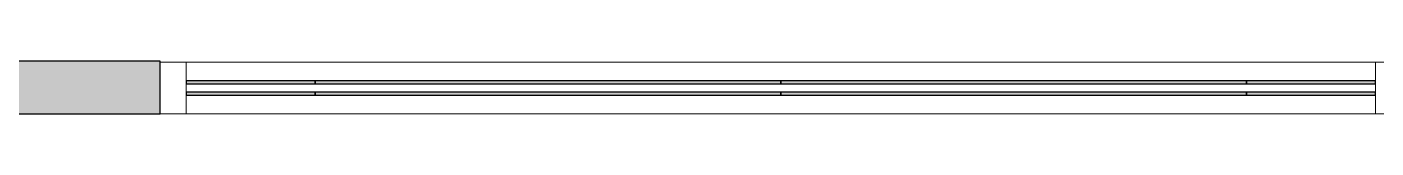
# Model space of a CAD drawing. Header units: millimetres. Extents: x 155927 to 326028, y -36033 to 97293.
# Drawn here: x 195193 to 197800, y 28408 to 28510 of the extents above; entities that cross this region are included whole.
import ezdxf

# ---------------------------------------------------------------- set-up
doc = ezdxf.new("R2010")
doc.units = ezdxf.units.MM
doc.header["$MEASUREMENT"] = 0
for name, color, linetype, lineweight in [('A-GLAZ-CURT', 7, 'CONTINUOUS', 9), ('A-GLAZ-CWMG', 7, 'CONTINUOUS', 9), ('A-WALL-PATT', 7, 'CONTINUOUS', 9), ('I-WALL', 7, 'CONTINUOUS', 9)]:
    doc.layers.add(name, color=color, linetype=linetype, lineweight=lineweight)

msp = doc.modelspace()

# ---------------------------------------------------------------- hatches: boundary and pattern name
at = {"layer": 'A-GLAZ-CURT'}
h = msp.add_hatch(color=256, dxfattribs=at)
h.paths.add_polyline_path([(195749.8, 28443.6), (195749.8, 28449.6), (195500.8, 28449.6), (195500.8, 28443.6)], flags=0)
h.paths.add_polyline_path([(195749.8, 28465.6), (195749.8, 28471.6), (195500.8, 28471.6), (195500.8, 28465.6)], flags=0)
h = msp.add_hatch(color=256, dxfattribs=at)
h.paths.add_polyline_path([(195749.8, 28471.6), (195749.8, 28465.6), (196649.8, 28465.6), (196649.8, 28471.6), (196151.3, 28471.6)], flags=0)
h.paths.add_polyline_path([(195749.8, 28449.6), (195749.8, 28443.6), (196649.8, 28443.6), (196649.8, 28449.6), (196151.3, 28449.6)], flags=0)
h = msp.add_hatch(color=256, dxfattribs=at)
h.paths.add_polyline_path([(196649.8, 28471.6), (196649.8, 28465.6), (197549.8, 28465.6), (197549.8, 28471.6), (197051.3, 28471.6)], flags=0)
h.paths.add_polyline_path([(196649.8, 28449.6), (196649.8, 28443.6), (197549.8, 28443.6), (197549.8, 28449.6), (197051.3, 28449.6)], flags=0)
h = msp.add_hatch(color=256, dxfattribs=at)
h.paths.add_polyline_path([(197798.8, 28443.6), (197798.8, 28449.6), (197549.8, 28449.6), (197549.8, 28443.6)], flags=0)
h.paths.add_polyline_path([(197798.8, 28465.6), (197798.8, 28471.6), (197549.8, 28471.6), (197549.8, 28465.6)], flags=0)
at = {"layer": 'A-WALL-PATT'}
h = msp.add_hatch(color=256, dxfattribs=at)
h.paths.add_polyline_path([(197881.3, 28407.6), (197881.3, 28509.6), (197848.8, 28509.6), (197848.8, 28407.6)], flags=0)
h.paths.add_polyline_path([(195450.8, 28407.6), (195450.8, 28509.6), (195150.8, 28509.6), (195150.8, 28407.6)], flags=0)
h.paths.add_polyline_path([(192450.8, 28407.6), (192450.8, 28509.6), (192150.8, 28509.6), (192150.8, 28407.6)], flags=0)
h.paths.add_polyline_path([(189375.8, 28407.6), (189450.8, 28407.6), (189450.8, 28509.6), (189375.8, 28509.6)], flags=0)

# ---------------------------------------------------------------- linework, layer by layer
at = {"layer": 'A-GLAZ-CURT', "lineweight": 30}
for p, q in [((195749.8, 28471.6), (195500.8, 28471.6)), ((195500.8, 28471.6), (195500.8, 28465.6)), ((195500.8, 28465.6), (195749.8, 28465.6)), ((196649.8, 28471.6), (195749.8, 28471.6)), ((195749.8, 28471.6), (195749.8, 28465.6)), ((195749.8, 28465.6), (195749.8, 28471.6)), ((195749.8, 28465.6), (196649.8, 28465.6)), ((196649.8, 28465.6), (196649.8, 28471.6)), ((197549.8, 28471.6), (196649.8, 28471.6)), ((196649.8, 28471.6), (196649.8, 28465.6)), ((196649.8, 28465.6), (197549.8, 28465.6)), ((197549.8, 28465.6), (197549.8, 28471.6)), ((197798.8, 28471.6), (197549.8, 28471.6)), ((197549.8, 28471.6), (197549.8, 28465.6)), ((197549.8, 28465.6), (197798.8, 28465.6)), ((197798.8, 28465.6), (197798.8, 28471.6)), ((195749.8, 28449.6), (195500.8, 28449.6)), ((195500.8, 28449.6), (195500.8, 28443.6)), ((195500.8, 28443.6), (195749.8, 28443.6)), ((196649.8, 28449.6), (195749.8, 28449.6)), ((195749.8, 28449.6), (195749.8, 28443.6)), ((195749.8, 28443.6), (195749.8, 28449.6)), ((195749.8, 28443.6), (196649.8, 28443.6)), ((196649.8, 28443.6), (196649.8, 28449.6)), ((197549.8, 28449.6), (196649.8, 28449.6)), ((196649.8, 28449.6), (196649.8, 28443.6)), ((196649.8, 28443.6), (197549.8, 28443.6)), ((197549.8, 28443.6), (197549.8, 28449.6)), ((197798.8, 28449.6), (197549.8, 28449.6)), ((197549.8, 28449.6), (197549.8, 28443.6)), ((197549.8, 28443.6), (197798.8, 28443.6)), ((197798.8, 28443.6), (197798.8, 28449.6))]:
    msp.add_line(p, q, dxfattribs=at)
at = {"layer": 'A-GLAZ-CWMG', "lineweight": 20}
for p, q in [((195500.8, 28507.6), (195450.8, 28507.6)), ((195450.8, 28507.6), (195450.8, 28407.6)), ((195500.8, 28407.6), (195500.8, 28507.6)), ((195450.8, 28407.6), (195500.8, 28407.6))]:
    msp.add_line(p, q, dxfattribs=at)
at = {"layer": 'A-GLAZ-CWMG'}
for p, q in [((195749.8, 28507.6), (195500.8, 28507.6)), ((196649.8, 28507.6), (195749.8, 28507.6)), ((197549.8, 28507.6), (196649.8, 28507.6)), ((197798.8, 28507.6), (197549.8, 28507.6)), ((195749.8, 28407.6), (195500.8, 28407.6)), ((196649.8, 28407.6), (195749.8, 28407.6)), ((197549.8, 28407.6), (196649.8, 28407.6)), ((197798.8, 28407.6), (197549.8, 28407.6))]:
    msp.add_line(p, q, dxfattribs=at)
at = {"layer": 'A-GLAZ-CWMG', "lineweight": 20, "extrusion": (0, 0, -1)}
for p, q in [((197848.8, 28507.6), (197798.8, 28507.6)), ((197798.8, 28507.6), (197798.8, 28407.6)), ((197798.8, 28407.6), (197848.8, 28407.6))]:
    msp.add_line(p, q, dxfattribs=at)
at = {"layer": 'I-WALL', "lineweight": 30}
for p, q in [((195450.8, 28509.6), (195150.8, 28509.6)), ((195450.8, 28407.6), (195450.8, 28509.6)), ((195150.8, 28407.6), (195450.8, 28407.6))]:
    msp.add_line(p, q, dxfattribs=at)

doc.saveas('drawing.dxf')
